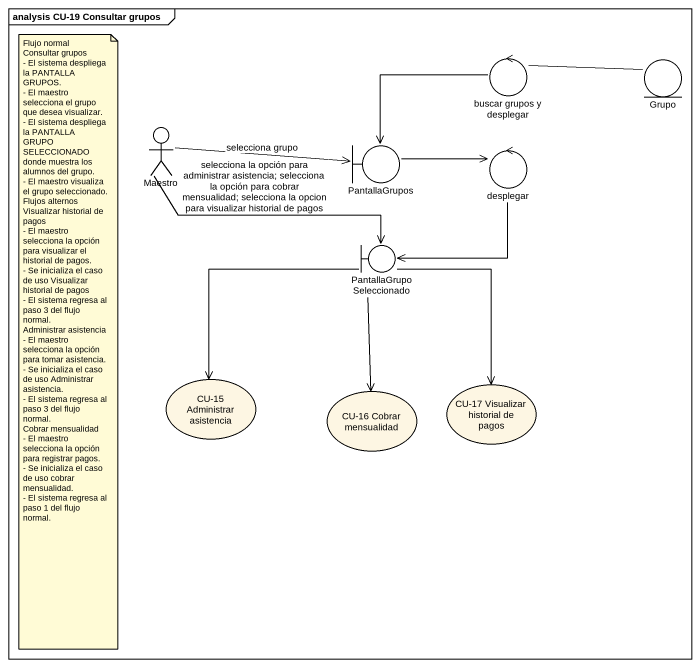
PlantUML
@startuml
mainframe analysis CU-19 Consultar grupos
control "buscar grupos y desplegar" as buscar_grupos_y_desplegar
entity Grupo
actor Maestro
boundary PantallaGrupos
control desplegar
boundary PantallaGrupoSeleccionado
usecase "CU-15 Administrar asistencia" as CU_15_Administrar_asistencia
usecase "CU-17 Visualizar historial de pagos" as CU_17_Visualizar_historial
usecase "CU-16 Cobrar mensualidad" as CU_16_Cobrar_mensualidad
buscar_grupos_y_desplegar --> PantallaGrupos
Grupo -left- buscar_grupos_y_desplegar
Maestro -right-> PantallaGrupos : selecciona grupo
Maestro -right-> PantallaGrupoSeleccionado : selecciona la opción para administrar asistencia; selecciona la opción para cobrar mensualidad; selecciona la opcion para visualizar historial de pagos
PantallaGrupos -right-> desplegar
desplegar --> PantallaGrupoSeleccionado
PantallaGrupoSeleccionado --> CU_15_Administrar_asistencia
PantallaGrupoSeleccionado --> CU_17_Visualizar_historial
PantallaGrupoSeleccionado --> CU_16_Cobrar_mensualidad
note as N1
  Flujo normal
  Consultar grupos
  - El sistema despliega la PANTALLA GRUPOS.
  - El maestro selecciona el grupo que desea visualizar.
  - El sistema despliega la PANTALLA GRUPO SELECCIONADO donde muestra los alumnos del grupo.
  - El maestro visualiza el grupo seleccionado.
  Flujos alternos
  Visualizar historial de pagos
  - El maestro selecciona la opción para visualizar el historial de pagos.
  - Se inicializa el caso de uso Visualizar historial de pagos
  - El sistema regresa al paso 3 del flujo normal.
  Administrar asistencia
  - El maestro selecciona la opción para tomar asistencia.
  - Se inicializa el caso de uso Administrar asistencia.
  - El sistema regresa al paso 3 del flujo normal.
  Cobrar mensualidad
  - El maestro selecciona la opción para registrar pagos.
  - Se inicializa el caso de uso cobrar mensualidad.
  - El sistema regresa al paso 1 del flujo normal.
end note
@enduml
